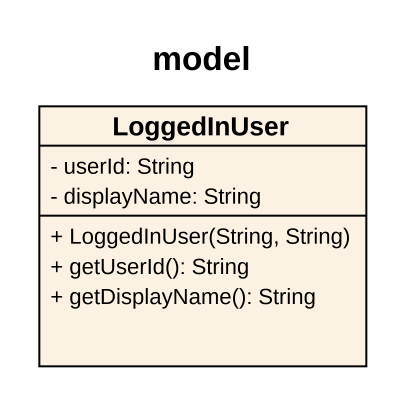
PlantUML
@startuml
title model
hide circle
hide empty members
skinparam classAttributeIconSize 0
class LoggedInUser {
  - userId: String
  - displayName: String
  + LoggedInUser(String, String)
  + getUserId(): String
  + getDisplayName(): String
}
@enduml
